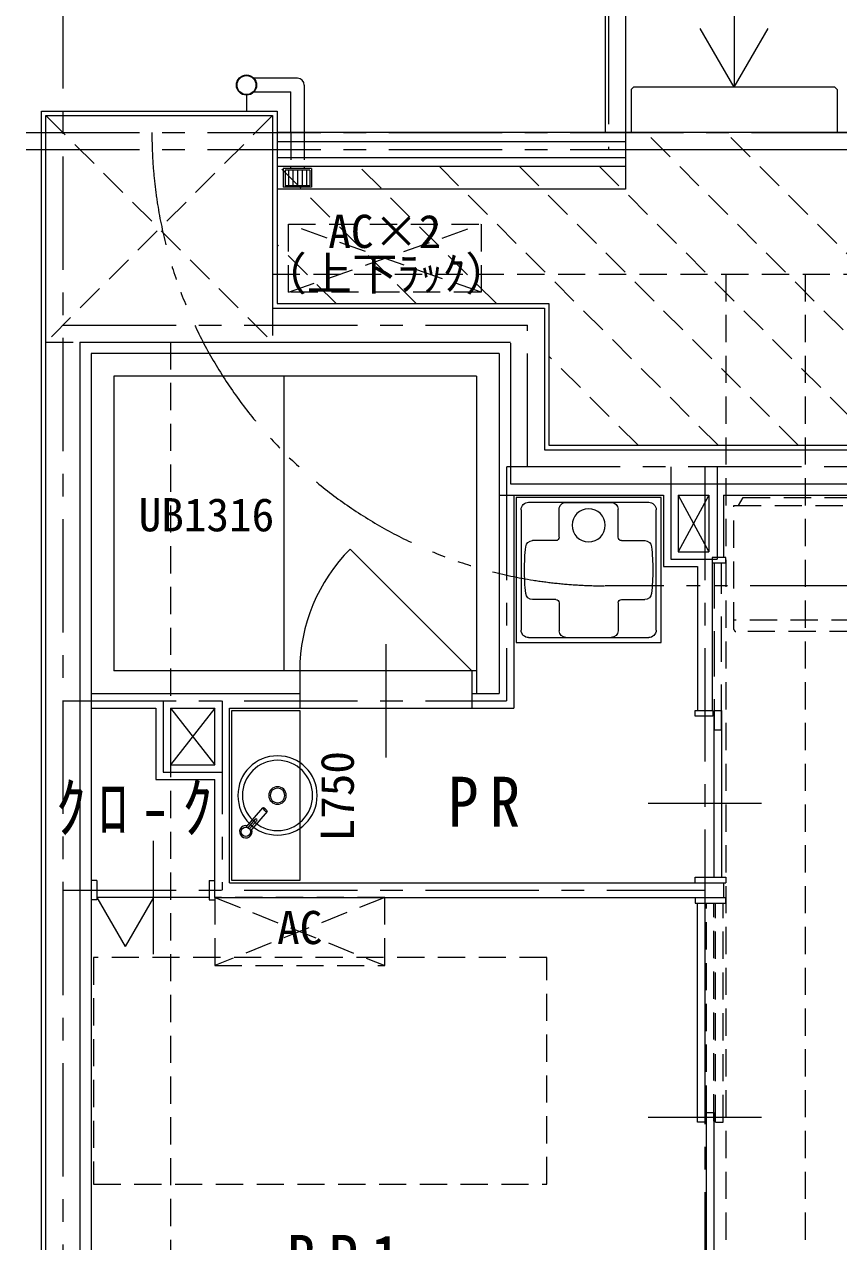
# Model space of a CAD drawing. Units: millimetres at full size; details may follow other scales. Extents: x -443943 to 462275, y -43546 to 79452.
# Drawn here: x -16565 to -12971, y -12382 to -7011 of the extents above; entities that cross this region are included whole.
import ezdxf
from ezdxf.enums import TextEntityAlignment as Align

# ---------------------------------------------------------------- set-up
doc = ezdxf.new("R2010")
doc.units = ezdxf.units.MM
doc.header["$LTSCALE"] = 100
for name, pattern in [('CHAIN1', [8, 5, -1, 1, -1]), ('DASHED1', [1.8, 1.2, -0.6]), ('DASHED2', [3, 2, -1]), ('DASHED3', [4, 3, -1]), ('DOUBLE_CHAIN1', [8.8, 5, -1, 0.6, -0.6, 0.6, -1])]:
    doc.linetypes.add(name, pattern=pattern)
for name, color, linetype, lineweight in [('0-0_仕上', 4, 'Continuous', 9), ('0-5_文字', 4, 'CHAIN1', 9), ('4-0_仕上', 7, 'Continuous', 15), ('4-1_通り芯', 4, 'Continuous', 9), ('4-2_躯体', 3, 'Continuous', 20), ('4-3_建具', 4, 'Continuous', 9), ('4-5_文字', 7, 'Continuous', 15), ('4-A_目地･ﾊｯﾁ', 4, 'Continuous', 9), ('4-B_E-PANL', 1, 'Continuous', 18), ('4-C_E-CIRC', 4, 'Continuous', 9), ('8-1_通り芯', 7, 'Continuous', 15), ('8-8_強調', 4, 'DASHED3', 9)]:
    doc.layers.add(name, color=color, linetype=linetype, lineweight=lineweight)
doc.styles.add('ＭＳ ゴシック', font='')
doc.styles.get('ＭＳ ゴシック').set_extended_font_data('MS Gothic')

# ---------------------------------------------------------------- blocks, each defined once
blk = doc.blocks.new('洗濯パン640')
at = {"layer": '8-8_強調', "linetype": 'Continuous'}
for p, q in [((-337.5, 320), (302.5, 320)), ((-337.5, -320), (-337.5, 320)), ((-283, 298), (248, 298)), ((302.5, 320), (302.5, -320)), ((-316, -265), (-316, 265)), ((-148, 145), (-148, 247.8)), ((112, 145), (112, 247.8)), ((281, -265), (281, 265)), ((-163, 130), (-285.5, 130)), ((127, 130), (250.5, 130)), ((280.5, -100), (280.5, 100)), ((-163, -130), (-285.5, -130)), ((-148, -145), (-148, -247.8)), ((112, -145), (112, -247.8)), ((127, -130), (250.5, -130)), ((302.5, -320), (-337.5, -320)), ((248, -298), (-283, -298))]:
    blk.add_line(p, q, dxfattribs=at)
blk.add_circle((179.5, 0), 73, dxfattribs=at)
for centre, radius, start, end in [((-283, 265), 33, 90, 180), ((-118, 247.8), 30, 95.9172, 180), ((-18, -717), 1000, 90, 95.9173), ((-18, -717), 1000, 84.0827, 90), ((82, 247.8), 30, 0, 84.0828), ((248, 265), 33, 0, 90), ((-285.5, 100), 30, 90, 180), ((-163, 145), 15, 270, 0), ((127, 145), 15, 180, 270), ((250.5, 100), 30, 0, 90), ((-285.5, -100), 30, 180, 270), ((250.5, -100), 30, 270, 0), ((-163, -145), 15, 0, 90), ((127, -145), 15, 90, 180), ((-283, -265), 33, 180, 270), ((-118, -247.8), 30, 180, 264.0827), ((82, -247.8), 30, 275.9173, 0), ((248, -265), 33, 270, 0), ((-18, 717), 1000, 264.0827, 270), ((-18, 717), 1000, 270, 275.9173)]:
    blk.add_arc(centre, radius, start, end, dxfattribs=at)

msp = doc.modelspace()

# ---------------------------------------------------------------- linework, layer by layer
at = {"layer": '0-0_仕上', "color": 7, "lineweight": 15}
for p, q in [((-13431.7, -5890.9), (-13431.7, -7288.1)), ((-13431.7, -7288.1), (-13581.7, -7028.3)), ((-13431.7, -7288.1), (-13281.7, -7028.3)), ((-13886.7, -7298.7), (-13876.1, -7288.1)), ((-13886.7, -7298.7), (-13886.7, -7488.1)), ((-12987.3, -7288.1), (-13876.1, -7288.1))]:
    msp.add_line(p, q, dxfattribs=at)
at = {"layer": '0-0_仕上', "linetype": 'CHAIN1'}
msp.add_line((-13986.7, -5950.9), (-13986.7, -7563.1), dxfattribs=at)
at = {"layer": '0-0_仕上', "color": 2, "lineweight": 15}
for p, q in [((-14001.7, -6035.9), (-14001.7, -7488.1)), ((-13911.7, -6035.9), (-13911.7, -7488.1))]:
    msp.add_line(p, q, dxfattribs=at)
at = {"layer": '0-0_仕上', "color": 7, "lineweight": 15}
msp.add_lwpolyline([(-12987.3, -7288.1), (-12976.7, -7298.7), (-12976.7, -7488.1)], dxfattribs=at)
at = {"layer": '0-5_文字', "color": 7, "linetype": 'Continuous', "lineweight": 15}
msp.add_line((-11851.7, -7488.1), (-15449.2, -7488.1), dxfattribs=at)
at = {"layer": '4-0_仕上', "color": 2}
for p, q in [((-15359.2, -7248.6), (-15551.3, -7248.6)), ((-15329.2, -7278.6), (-15329.2, -7488.1)), ((-15584.2, -7323.1), (-15584.2, -7393.1)), ((-15551.3, -7308.6), (-15389.2, -7308.6)), ((-15389.2, -7488.1), (-15389.2, -7308.6)), ((-15296.7, -7647.1), (-15421.7, -7647.1)), ((-15421.7, -7647.1), (-15421.7, -7729.1)), ((-15399.2, -7653.6), (-15399.2, -7722.6)), ((-15389.2, -7647.1), (-15389.2, -7638.1)), ((-15379.2, -7653.6), (-15379.2, -7722.6)), ((-15359.2, -7653.6), (-15359.2, -7722.6)), ((-15339.2, -7653.6), (-15339.2, -7722.6)), ((-15329.2, -7638.1), (-15329.2, -7647.1)), ((-15319.2, -7653.6), (-15319.2, -7722.6)), ((-15304.7, -7653.6), (-15304.7, -7722.6)), ((-15304.7, -7722.6), (-15413.7, -7722.6))]:
    msp.add_line(p, q, dxfattribs=at)
at = {"layer": '4-0_仕上', "color": 2, "linetype": 'DASHED1'}
for p, q in [((-15389.2, -7488.1), (-15389.2, -7638.1)), ((-15329.2, -7488.1), (-15329.2, -7638.1))]:
    msp.add_line(p, q, dxfattribs=at)
at = {"layer": '4-0_仕上'}
for p, q in [((-13911.7, -7488.1), (-13911.7, -7638.1)), ((-13911.7, -7638.1), (-15449.2, -7638.1)), ((-14469.2, -8463.1), (-16269.2, -8463.1)), ((-14469.2, -8463.1), (-14469.2, -9963.1)), ((-14249.2, -8868.1), (-11440.4, -8868.1)), ((-14469.2, -9088.1), (-13744.2, -9088.1)), ((-14404.2, -9088.1), (-14404.2, -10028.1)), ((-13744.2, -9088.1), (-13744.2, -9403.1)), ((-13679.2, -9088.1), (-13679.2, -9338.1)), ((-13679.2, -9088.1), (-13544.2, -9088.1)), ((-13544.2, -9088.1), (-13544.2, -9338.1)), ((-13479.2, -9088.1), (-13479.2, -9363.1)), ((-13479.2, -9088.1), (-11660.4, -9088.1)), ((-13679.2, -9338.1), (-13544.2, -9338.1)), ((-13529.2, -9363.1), (-13529.2, -10038.1)), ((-16269.2, -9963.1), (-15349.2, -9963.1)), ((-15349.2, -9963.1), (-15349.2, -10028.1)), ((-14589.2, -9963.1), (-14469.2, -9963.1)), ((-14589.2, -9963.1), (-14589.2, -10028.1)), ((-15919.2, -10028.1), (-15724.2, -10028.1)), ((-15919.2, -10028.1), (-15919.2, -10278.1)), ((-15724.2, -10278.1), (-15724.2, -10028.1)), ((-15659.2, -10798.1), (-15659.2, -10028.1)), ((-15659.2, -10028.1), (-14404.2, -10028.1)), ((-15919.2, -10278.1), (-15724.2, -10278.1)), ((-15984.2, -10343.1), (-15724.2, -10343.1)), ((-15724.2, -10863.1), (-15724.2, -10343.1)), ((-15659.2, -10798.1), (-13469.2, -10798.1)), ((-13479.2, -10798.1), (-13479.2, -10863.1)), ((-15724.2, -10863.1), (-13469.2, -10863.1))]:
    msp.add_line(p, q, dxfattribs=at)
at = {"layer": '4-0_仕上', "color": 4, "lineweight": 9}
for p, q in [((-13911.7, -7638.1), (-13911.7, -7738.1)), ((-13911.7, -7738.1), (-15449.2, -7738.1)), ((-13679.2, -9088.1), (-13544.2, -9338.1)), ((-13544.2, -9088.1), (-13679.2, -9338.1)), ((-15349.2, -9863.1), (-15349.2, -10028.1)), ((-14589.2, -9863.1), (-14589.2, -10028.1)), ((-15919.2, -10028.1), (-15724.2, -10278.1)), ((-15724.2, -10028.1), (-15919.2, -10278.1))]:
    msp.add_line(p, q, dxfattribs=at)
at = {"layer": '4-0_仕上', "linetype": 'DASHED1'}
for p, q in [((-15469.2, -8113.1), (-10294.2, -8113.1)), ((-13469.2, -8113.1), (-13469.2, -13743.1)), ((-13119.2, -8113.1), (-13119.2, -14743.1)), ((-15919.2, -8413.1), (-15919.2, -14293.1))]:
    msp.add_line(p, q, dxfattribs=at)
at = {"layer": '4-0_仕上', "color": 4, "linetype": 'DASHED1', "lineweight": 9}
for p, q in [((-15724.2, -10863.1), (-15724.2, -11163.1)), ((-14974.2, -10863.1), (-15724.2, -11163.1)), ((-14974.2, -11163.1), (-14974.2, -10863.1)), ((-15724.2, -11163.1), (-14974.2, -11163.1))]:
    msp.add_line(p, q, dxfattribs=at)
at = {"layer": '4-0_仕上'}
for points in [[(-15449.2, -15313.1), (-16489.2, -15313.1), (-16489.2, -7393.1), (-15449.2, -7393.1), (-15449.2, -8243.1), (-14249.2, -8243.1), (-14249.2, -8868.1)], [(-16269.2, -8463.1), (-16269.2, -14243.1), (-15669.2, -14243.1), (-15669.2, -13743.1)], [(-13744.2, -9403.1), (-13594.2, -9403.1), (-13594.2, -10038.1)], [(-16269.2, -10028.1), (-15984.2, -10028.1), (-15984.2, -10343.1)]]:
    msp.add_lwpolyline(points, dxfattribs=at)
at = {"layer": '4-0_仕上', "color": 2}
for points in [[(-15296.7, -7647.1), (-15296.7, -7729.1), (-15421.7, -7729.1)], [(-15304.7, -7653.6), (-15413.7, -7653.6), (-15413.7, -7722.6)]]:
    msp.add_lwpolyline(points, dxfattribs=at)
at = {"layer": '4-0_仕上', "color": 4, "linetype": 'DASHED1', "lineweight": 9}
msp.add_lwpolyline([(-14974.2, -10863.1), (-15724.2, -10863.1), (-14974.2, -11163.1)], dxfattribs=at)
at = {"layer": '4-0_仕上', "color": 2}
for radius in [44.5, 41.8]:
    msp.add_circle((-15584.2, -7278.6), radius, dxfattribs=at)
msp.add_arc((-15359.2, -7278.6), 30, 0, 90, dxfattribs=at)
at = {"layer": '4-1_通り芯', "linetype": 'CHAIN1'}
for p, q in [((-16394.2, -3594.4), (-16394.2, -19068.1)), ((-18955.9, -7488.1), (21355.8, -7488.1)), ((-18955.9, -7563.1), (3405.8, -7563.1)), ((-16394.2, -8338.1), (-14344.2, -8338.1)), ((-14344.2, -8963.1), (-14344.2, -8338.1)), ((-13561.7, -8963.1), (-13561.7, -13868.1)), ((-13506.7, -8963.1), (-13506.7, -9370.6)), ((-16394.2, -9995.6), (-14436.7, -9995.6)), ((-16394.2, -10830.6), (-13561.7, -10830.6))]:
    msp.add_line(p, q, dxfattribs=at)
for points in [[(-11535.4, -8963.1), (-14436.7, -8963.1), (-14436.7, -9995.6)], [(-13711.7, -8963.1), (-13711.7, -9370.6), (-13506.7, -9370.6)], [(-15951.7, -9995.6), (-15951.7, -10310.6), (-15691.7, -10310.6)]]:
    msp.add_lwpolyline(points, dxfattribs=at)
at = {"layer": '4-2_躯体'}
for p, q in [((-16469.2, -7413.1), (-15469.2, -7413.1)), ((-16469.2, -15293.1), (-16469.2, -7413.1)), ((-15469.2, -7413.1), (-15469.2, -8263.1)), ((-15469.2, -8263.1), (-14269.2, -8263.1)), ((-16319.2, -8413.1), (-16319.2, -14293.1)), ((-16319.2, -8413.1), (-14419.2, -8413.1)), ((-14419.2, -8417.8), (-14419.2, -9038.1))]:
    msp.add_line(p, q, dxfattribs=at)
at = {"layer": '4-2_躯体', "linetype": 'DASHED1'}
for p, q in [((-15469.2, -7413.1), (-16469.2, -8413.1)), ((-16469.2, -7413.1), (-15469.2, -8413.1)), ((-15469.2, -8263.1), (-15469.2, -8413.1)), ((-16469.2, -8413.1), (-16319.2, -8413.1))]:
    msp.add_line(p, q, dxfattribs=at)
at = {"layer": '4-2_躯体'}
for points in [[(-14269.2, -8263.1), (-14269.2, -8888.1), (-11460.4, -8888.1)], [(-14419.2, -9038.1), (-11610.4, -9038.1), (-11610.4, -9813.1)]]:
    msp.add_lwpolyline(points, dxfattribs=at)
at = {"layer": '4-3_建具', "lineweight": 18}
for p, q in [((-15449.2, -7528.1), (-13911.7, -7528.1)), ((-15449.2, -7598.1), (-13911.7, -7598.1))]:
    msp.add_line(p, q, dxfattribs=at)
at = {"layer": '4-3_建具', "color": 7, "lineweight": 15}
for p, q in [((-13469.2, -9363.1), (-13529.2, -9363.1)), ((-13469.2, -9388.1), (-13529.2, -9388.1)), ((-13469.2, -9388.1), (-13469.2, -9363.1)), ((-13604.2, -10038.1), (-13526.2, -10038.1)), ((-13604.2, -10063.1), (-13604.2, -10038.1)), ((-13526.2, -10038.1), (-13526.2, -10063.1)), ((-13520.2, -10038.1), (-13487.2, -10038.1)), ((-13520.2, -10773.1), (-13520.2, -10038.1)), ((-13487.2, -10038.1), (-13487.2, -10773.1)), ((-13526.2, -10063.1), (-13604.2, -10063.1)), ((-16244.2, -10788.1), (-16269.2, -10788.1)), ((-16244.2, -10788.1), (-16244.2, -10873.1)), ((-15749.2, -10788.1), (-15724.2, -10788.1)), ((-15749.2, -10788.1), (-15749.2, -10873.1)), ((-13604.2, -10773.1), (-13469.2, -10773.1)), ((-13604.2, -10798.1), (-13604.2, -10773.1)), ((-13469.2, -10773.1), (-13469.2, -10798.1)), ((-16244.2, -10873.1), (-16269.2, -10873.1)), ((-15749.2, -10873.1), (-15724.2, -10873.1)), ((-13604.2, -10863.1), (-13604.2, -10888.1)), ((-13604.2, -10888.1), (-13469.2, -10888.1)), ((-13594.2, -11854), (-13594.2, -10888.1)), ((-13561.2, -10888.1), (-13561.2, -11854)), ((-13469.2, -10888.1), (-13469.2, -10863.1)), ((-13554.2, -11812.5), (-13521.2, -11812.5)), ((-13554.2, -12809.8), (-13554.2, -11812.5)), ((-13521.2, -11812.5), (-13521.2, -12809.8)), ((-13561.2, -11854), (-13594.2, -11854))]:
    msp.add_line(p, q, dxfattribs=at)
at = {"layer": '4-3_建具', "color": 7, "linetype": 'DASHED2', "lineweight": 15}
for p, q in [((-13520.2, -9388.1), (-13520.2, -10123.1)), ((-13487.2, -10123.1), (-13487.2, -9388.1)), ((-13520.2, -10123.1), (-13487.2, -10123.1))]:
    msp.add_line(p, q, dxfattribs=at)
at = {"layer": '4-3_建具'}
for p, q in [((-13311.7, -10448.1), (-13811.7, -10448.1)), ((-15996.7, -10613.1), (-15996.7, -11113.1)), ((-15749.2, -10863.1), (-16244.2, -10863.1)), ((-16244.2, -10863.1), (-16119.2, -11079.6)), ((-15994.2, -10863.1), (-16119.2, -11079.6)), ((-13811.7, -11833.2), (-13311.7, -11833.2))]:
    msp.add_line(p, q, dxfattribs=at)
at = {"layer": '4-3_建具', "linetype": 'DASHED1'}
for p, q in [((-13554.2, -11812.5), (-13554.2, -10888.1)), ((-13521.2, -11850.5), (-13521.2, -10888.1)), ((-13514.2, -11854), (-13514.2, -10888.1)), ((-13481.2, -11854), (-13481.2, -10888.1)), ((-13514.2, -11854), (-13481.2, -11854))]:
    msp.add_line(p, q, dxfattribs=at)
msp.add_arc((-13422.9, -9680.1), 10, 180, 263.9597, dxfattribs=at)
at = {"layer": '4-A_目地･ﾊｯﾁ', "linetype": 'DASHED1'}
for p, q in [((-15399.2, -8193.1), (-14549.2, -7893.1)), ((-13412.9, -9133.1), (-13392.7, -9098.1)), ((-13392.7, -9098.1), (-12923.1, -9098.1)), ((-13432.9, -9133.1), (-12882.9, -9133.1)), ((-13432.9, -9680.1), (-13432.9, -9133.1)), ((-12882.9, -9639.1), (-13432.9, -9639.1)), ((-12891.9, -9690.1), (-13424, -9690.1)), ((-16259.2, -12128.1), (-14259.2, -12128.1))]:
    msp.add_line(p, q, dxfattribs=at)
at = {"layer": '4-A_目地･ﾊｯﾁ'}
for p, q in [((-14569.2, -8563.1), (-16169.2, -8563.1)), ((-16169.2, -8563.1), (-16169.2, -9863.1)), ((-15419.2, -8563.1), (-15419.2, -9863.1)), ((-14569.2, -8563.1), (-14569.2, -9963.1)), ((-14589.2, -9863.1), (-15126.6, -9325.7)), ((-14969.2, -9745.6), (-14969.2, -10245.6)), ((-14569.2, -9863.1), (-16169.2, -9863.1)), ((-15585.9, -10552.7), (-15512.4, -10468)), ((-15577, -10555.3), (-15542.9, -10516.2)), ((-15536.9, -10521.4), (-15570.9, -10560.6)), ((-15493.5, -10484.4), (-15567.1, -10569.1)), ((-15493.5, -10484.4), (-15493.5, -10484.4))]:
    msp.add_line(p, q, dxfattribs=at)
at = {"layer": '4-A_目地･ﾊｯﾁ', "linetype": 'CHAIN1'}
msp.add_line((-15691.7, -9995.6), (-15691.7, -10830.6), dxfattribs=at)
at = {"layer": '4-A_目地･ﾊｯﾁ', "linetype": 'DASHED1'}
for points in [[(-14549.2, -8193.1), (-15399.2, -8193.1), (-15399.2, -7893.1)], [(-14259.2, -12128.1), (-14259.2, -11128.1), (-16259.2, -11128.1), (-16259.2, -12128.1)]]:
    msp.add_lwpolyline(points, dxfattribs=at)
msp.add_lwpolyline([(-14549.2, -8193.1), (-15399.2, -7893.1), (-14549.2, -7893.1)], close=True, dxfattribs=at)
at = {"layer": '4-A_目地･ﾊｯﾁ'}
msp.add_lwpolyline([(-15349.2, -10038.1), (-15349.2, -10268.1), (-15349.2, -10558.1), (-15349.2, -10788.1), (-15649.2, -10788.1), (-15649.2, -10038.1)], close=True, dxfattribs=at)
msp.add_circle((-15587.2, -10573.1), 20.5, dxfattribs=at)
for centre, radius, start, end in [((-14589.2, -9863.1), 760, 135, 180), ((-15447.2, -10413.1), 175, 0, 180), ((-15447.2, -10413.1), 155, 0, 180), ((-15447.2, -10413.1), 175, 180, 0), ((-15447.2, -10413.1), 155, 180, 0), ((-15447.2, -10413.1), 38.5, 90, 270), ((-15447.2, -10413.1), 32.5, 90, 270), ((-15447.2, -10413.1), 38.5, 270, 90), ((-15447.2, -10413.1), 32.5, 270, 90), ((-15511, -10468.9), 1.63, 148.2656, 203.2711), ((-15487.7, -10456.8), 27.9, 207.1377, 229.3559), ((-15510.6, -10470), 2.59, 60.7886, 131.4892), ((-15524.7, -10501.7), 37.3, 39.0112, 65.739), ((-15544.8, -10524.4), 8.5, 20.9275, 77.0725), ((-15484.7, -10456.5), 30.2, 225.4432, 248.9824), ((-15513.7, -10492.4), 22.9, 26.681, 38.2238), ((-15494.7, -10482.2), 2.58, 251.2996, 294.3169), ((-15495.6, -10483), 2.53, 322.808, 19.9417), ((-15587.2, -10573.1), 27.5, 76.0357, 21.9643)]:
    msp.add_arc(centre, radius, start, end, dxfattribs=at)
at = {"layer": '4-B_E-PANL', "linetype": 'DOUBLE_CHAIN1'}
msp.add_line((-12861.7, -9488.1), (-14001.7, -9488.1), dxfattribs=at)
msp.add_arc((-14001.7, -7488.1), 2000, 180, 270, dxfattribs=at)
at = {"layer": '4-C_E-CIRC', "linetype": 'DASHED1'}
for p, q in [((-12442.1, -8868.1), (-13822.1, -7488.1)), ((-12088.5, -8868.1), (-13468.5, -7488.1)), ((-14834.8, -8243.1), (-15439.8, -7638.1)), ((-14481.3, -8243.1), (-15086.3, -7638.1)), ((-13502.7, -8868.1), (-14732.7, -7638.1)), ((-13149.2, -8868.1), (-14379.2, -7638.1)), ((-12795.6, -8868.1), (-14025.6, -7638.1)), ((-15188.4, -8243.1), (-15449.2, -7982.3)), ((-13856.3, -8868.1), (-14249.2, -8475.2))]:
    msp.add_line(p, q, dxfattribs=at)
at = {"layer": '8-1_通り芯', "color": 4, "linetype": 'DASHED3', "lineweight": 9}
msp.add_line((-13986.7, -5950.9), (-13986.7, -7563.1), dxfattribs=at)
at = {"layer": '8-1_通り芯', "color": 2}
msp.add_line((-13986.7, -7563.1), (-12861.7, -7563.1), dxfattribs=at)

# ---------------------------------------------------------------- block references
at = {"layer": '4-A_目地･ﾊｯﾁ', "xscale": -1, "rotation": 270}
msp.add_blockref('洗濯パン640', (-14074.2, -9400.6), dxfattribs=at)

# ---------------------------------------------------------------- texts
at = {"layer": '4-5_文字', "color": 4, "style": 'ＭＳ ゴシック'}
msp.add_text('AC', height=146.6, dxfattribs=at).set_placement((-15449.2, -11113.1), align=Align.BOTTOM_LEFT)
at = {"layer": '4-5_文字', "char_height": 219.9, "attachment_point": 7, "style": 'ＭＳ ゴシック'}
for s, insert in [('\\T1.38;\\W0.9;ｸﾛ-ｸ', (-16427.1, -10588.4)), ('\\T1.36;\\W0.9;PR', (-14694.5, -10550.4)), ('\\T1.38;\\W0.9;BR1', (-15408.3, -12572))]:
    msp.add_mtext(s, dxfattribs=dict(at, insert=insert))
at = {"layer": '4-A_目地･ﾊｯﾁ', "style": 'ＭＳ ゴシック'}
for s, p in [('AC×2', (-15223.3, -8041.5)), ('（上下ﾗｯｸ）', (-15518.2, -8227.8))]:
    msp.add_text(s, height=146.6, dxfattribs=at).set_placement(p, align=Align.BOTTOM_LEFT)
for s, rotation, p in [('UB1316', 0.001, (-16060.1, -9291.7)), ('L750', 90, (-15066.4, -10616.1))]:
    msp.add_text(s, height=146.6, rotation=rotation, dxfattribs=at).set_placement(p, align=Align.BOTTOM_LEFT)

doc.saveas('drawing.dxf')
